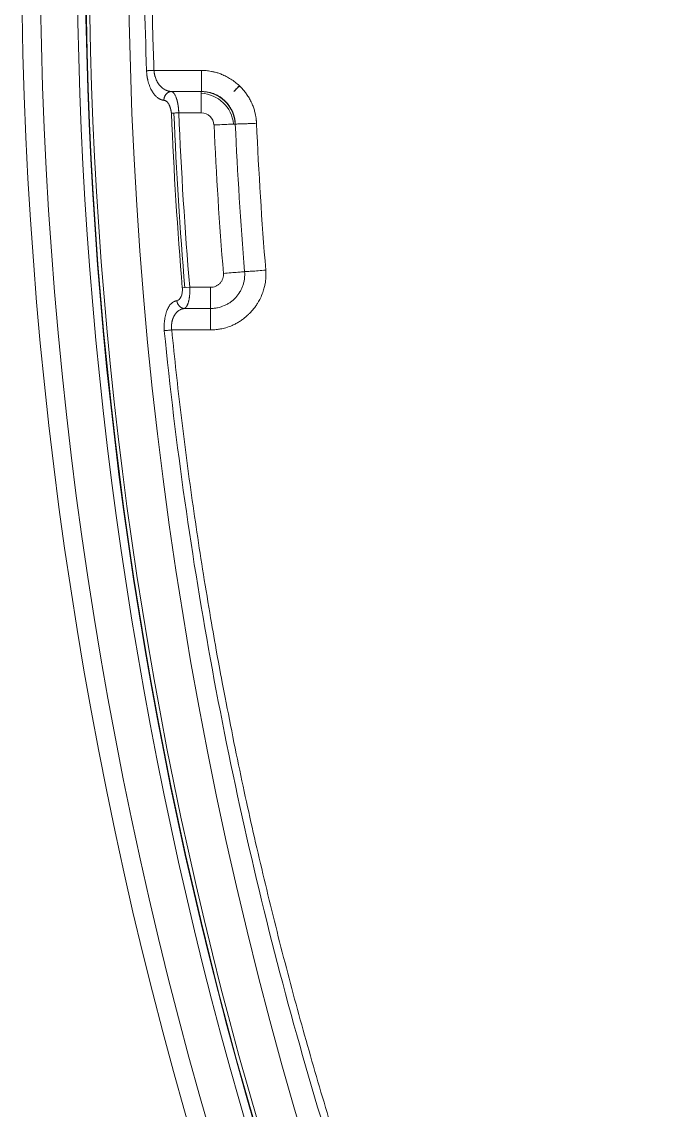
# Model space of a CAD drawing. Header units: millimetres. Extents: x 473 to 1051, y 289 to 609.
# Drawn here: x 532.87 to 548.11, y 431.74 to 457.38 of the extents above; entities that cross this region are included whole.
import ezdxf

# ---------------------------------------------------------------- set-up
doc = ezdxf.new("R2010")
doc.units = ezdxf.units.MM
doc.layers.add('core', color=7, linetype='Continuous', lineweight=20)

msp = doc.modelspace()

# ---------------------------------------------------------------- linework, layer by layer
at = {"layer": 'core', "lineweight": 13}
for p, q in [((537.106, 456.237), (535.99, 456.237)), ((536.575, 455.238), (537.103, 455.238)), ((536.832, 451.129), (537.324, 451.129))]:
    msp.add_line(p, q, dxfattribs=at)
at = {"layer": 'core', "lineweight": 18}
for p, q in [((537.103, 455.74), (536.398, 455.74)), ((536.832, 451.129), (536.658, 451.114))]:
    msp.add_line(p, q, dxfattribs=at)
for radius, start, end in [(100.547, 306.63636, 233.36541), (98.958, 101.0725, 224.85525), (98.032, 142.34476, 224.85303)]:
    msp.add_arc((633.422, 459.219), radius, start, end, dxfattribs=at)
at = {"layer": 'core', "lineweight": 13}
for radius, start, end in [(100.107, 306.80958, 233.19042), (99.239, 100.9827, 225.04545), (99.048, 101.05803, 224.91574), (99.038, 101.0601, 224.90418), (97.103, 182.35444, 184.78799), (97.045, 182.35445, 184.78799), (96.929, 182.35428, 184.78798)]:
    msp.add_arc((633.422, 459.219), radius, start, end, dxfattribs=at)
for centre, major_axis, ratio, start_param, end_param in [((537.101, 454.935), (-0.58, 0.558), 0.998197, 3.958363, 5.475607), ((537.059, 454.891), (0.562, 0.584), 0.992709, 5.577864, 6.997854), ((537.101, 454.935), (0.211, 0.219), 0.992709, 5.532685, 7.045748)]:
    msp.add_ellipse(centre, major_axis=major_axis, ratio=ratio, start_param=start_param, end_param=end_param, dxfattribs=at)
at = {"layer": 'core', "lineweight": 18}
msp.add_ellipse((633.376, 459.214), major_axis=(95.057, -1.147), ratio=0.999945, start_param=3.198082, end_param=3.234553, dxfattribs=at)
at = {"layer": 'core', "lineweight": 13}
for points, degree in [([(559.178, 523.007), (556.246, 519.563), (551.045, 512.16), (546.551, 504.307), (542.805, 496.071), (539.836, 487.524), (537.672, 478.74), (536.331, 469.792), (535.824, 460.758), (535.99, 456.237)], 2), ([(537.103, 455.739), (537.103, 455.739), (537.103, 455.74), (537.103, 455.74)], 3), ([(537.626, 451.456), (537.531, 452.62), (537.457, 453.785), (537.404, 454.952)], 3), ([(537.904, 454.974), (537.904, 454.975), (537.905, 454.975), (537.905, 454.975)], 3), ([(536.703, 450.629), (536.91, 450.629), (537.117, 450.629), (537.324, 450.629)], 3), ([(536.407, 450.125), (536.713, 450.125), (537.018, 450.125), (537.324, 450.125)], 3)]:
    msp.add_open_spline(points, degree=degree, dxfattribs=at)
at = {"layer": 'core', "lineweight": 18}
for points, knots in [([(535.816, 456.23), (535.773, 457.388), (535.753, 458.49), (535.748, 460.579), (535.761, 461.566), (535.813, 463.426), (535.85, 464.298), (535.938, 465.927), (535.99, 466.684), (536.099, 468.082), (536.156, 468.723), (536.27, 469.891), (536.327, 470.417), (536.434, 471.356), (536.484, 471.767), (536.552, 472.299), (536.573, 472.462), (536.602, 472.685), (536.617, 472.792), (536.632, 472.906), (536.64, 472.961), (536.643, 472.988), (536.645, 473.001), (536.646, 473.008), (536.646, 473.011), (536.647, 473.013), (536.647, 473.014), (536.647, 473.014), (536.647, 473.014), (536.647, 473.014), (536.647, 473.014), (536.647, 473.015), (536.647, 473.014), (536.861, 474.585), (537.107, 476.105), (537.651, 479.042), (537.948, 480.46), (538.58, 483.192), (538.915, 484.507), (539.437, 486.402), (539.615, 487.021), (539.885, 487.931), (540.021, 488.381), (540.181, 488.897), (540.262, 489.153), (540.302, 489.281), (540.322, 489.345), (540.333, 489.377), (540.338, 489.392), (540.34, 489.4), (540.341, 489.404), (540.342, 489.406), (540.342, 489.407), (540.342, 489.408), (540.343, 489.408), (540.343, 489.408), (540.815, 490.893), (541.317, 492.348), (542.373, 495.197), (542.928, 496.591), (544.084, 499.316), (544.685, 500.648), (545.929, 503.249), (546.571, 504.518), (547.89, 506.992), (548.568, 508.198), (549.951, 510.548), (550.657, 511.691), (552.094, 513.916), (552.825, 514.997), (554.304, 517.098), (555.054, 518.118), (555.81, 519.108)], [0, 0, 0, 0, 0.03125, 0.03125, 0.0625, 0.0625, 0.09375, 0.09375, 0.125, 0.125, 0.15625, 0.15625, 0.1875, 0.1875, 0.21875, 0.21875, 0.234375, 0.234375, 0.242187, 0.246094, 0.248047, 0.249023, 0.249512, 0.249756, 0.249878, 0.249939, 0.249969, 0.249985, 0.249992, 0.249996, 0.249998, 0.249998, 0.25, 0.25, 0.3125, 0.3125, 0.375, 0.375, 0.4375, 0.4375, 0.46875, 0.46875, 0.484375, 0.492187, 0.496094, 0.498047, 0.499023, 0.499512, 0.499756, 0.499878, 0.499939, 0.499969, 0.499985, 0.499992, 0.499992, 0.5, 0.5, 0.5625, 0.5625, 0.625, 0.625, 0.6875, 0.6875, 0.75, 0.75, 0.8125, 0.8125, 0.875, 0.875, 0.9375, 0.9375, 1, 1, 1, 1]), ([(535.99, 456.237), (535.99, 456.23), (535.992, 456.216), (535.994, 456.195), (535.997, 456.175), (536.001, 456.154), (536.005, 456.135), (536.01, 456.115), (536.018, 456.085), (536.032, 456.043), (536.054, 455.992), (536.082, 455.943), (536.111, 455.9), (536.143, 455.864), (536.175, 455.833), (536.211, 455.805), (536.239, 455.788), (536.256, 455.779), (536.263, 455.776), (536.269, 455.773), (536.275, 455.77), (536.282, 455.767), (536.289, 455.765), (536.296, 455.762), (536.304, 455.759), (536.311, 455.757), (536.319, 455.754), (536.327, 455.752), (536.335, 455.75), (536.344, 455.748), (536.352, 455.746), (536.361, 455.745), (536.37, 455.743), (536.379, 455.742), (536.389, 455.741), (536.395, 455.741), (536.398, 455.74)], [0, 0, 0, 0, 0.024485, 0.048681, 0.072604, 0.09627, 0.119694, 0.142894, 0.165888, 0.232386, 0.302267, 0.375826, 0.453321, 0.516431, 0.583897, 0.655804, 0.732221, 0.743392, 0.754887, 0.766707, 0.778851, 0.791319, 0.804112, 0.817229, 0.830672, 0.844439, 0.858531, 0.872949, 0.887691, 0.902759, 0.918152, 0.933871, 0.949915, 0.966284, 0.982979, 1, 1, 1, 1]), ([(538.407, 454.993), (538.406, 454.999), (538.405, 455.013), (538.404, 455.036), (538.401, 455.062), (538.398, 455.091), (538.394, 455.123), (538.388, 455.157), (538.381, 455.194), (538.373, 455.234), (538.362, 455.277), (538.348, 455.322), (538.333, 455.37), (538.314, 455.419), (538.285, 455.486), (538.244, 455.566), (538.189, 455.655), (538.13, 455.736), (538.068, 455.809), (537.994, 455.885), (537.905, 455.962), (537.801, 456.035), (537.694, 456.096), (537.593, 456.143), (537.499, 456.177), (537.418, 456.2), (537.345, 456.215), (537.28, 456.226), (537.223, 456.232), (537.176, 456.235), (537.138, 456.237), (537.116, 456.237), (537.106, 456.237)], [0, 0, 0, 0, 0.01003, 0.021578, 0.034644, 0.049228, 0.065328, 0.082946, 0.102081, 0.122733, 0.144903, 0.168592, 0.193803, 0.220535, 0.248784, 0.303506, 0.356119, 0.406624, 0.455036, 0.501378, 0.567316, 0.631287, 0.693274, 0.753279, 0.800374, 0.842845, 0.880676, 0.913858, 0.942382, 0.966246, 0.985452, 1, 1, 1, 1]), ([(536.575, 455.238), (536.575, 455.241), (536.575, 455.249), (536.574, 455.26), (536.573, 455.271), (536.572, 455.282), (536.571, 455.294), (536.571, 455.305), (536.57, 455.317), (536.568, 455.328), (536.567, 455.34), (536.566, 455.352), (536.565, 455.364), (536.563, 455.376), (536.561, 455.388), (536.56, 455.4), (536.558, 455.412), (536.556, 455.424), (536.554, 455.436), (536.552, 455.448), (536.55, 455.46), (536.547, 455.472), (536.545, 455.484), (536.542, 455.496), (536.539, 455.507), (536.537, 455.519), (536.534, 455.53), (536.531, 455.542), (536.527, 455.553), (536.524, 455.564), (536.521, 455.575), (536.517, 455.585), (536.511, 455.602), (536.502, 455.625), (536.49, 455.653), (536.475, 455.679), (536.46, 455.7), (536.446, 455.715), (536.434, 455.725), (536.423, 455.732), (536.414, 455.736), (536.406, 455.739), (536.401, 455.739), (536.398, 455.74)], [0, 0, 0, 0, 0.013867, 0.027921, 0.042163, 0.056592, 0.071208, 0.086009, 0.100995, 0.116164, 0.131514, 0.147043, 0.162748, 0.178625, 0.194675, 0.2109, 0.227302, 0.243885, 0.26065, 0.277597, 0.294727, 0.312041, 0.329536, 0.347211, 0.365063, 0.383089, 0.401284, 0.419643, 0.438166, 0.456857, 0.475718, 0.494751, 0.513958, 0.568548, 0.629047, 0.695374, 0.767515, 0.821078, 0.868652, 0.910297, 0.946054, 0.975949, 1, 1, 1, 1]), ([(537.905, 454.975), (537.905, 454.98), (537.904, 454.989), (537.903, 455.004), (537.902, 455.018), (537.901, 455.032), (537.899, 455.047), (537.897, 455.061), (537.895, 455.076), (537.892, 455.09), (537.89, 455.104), (537.887, 455.119), (537.883, 455.133), (537.88, 455.147), (537.876, 455.162), (537.872, 455.176), (537.867, 455.19), (537.862, 455.204), (537.858, 455.218), (537.852, 455.232), (537.847, 455.246), (537.841, 455.26), (537.835, 455.274), (537.829, 455.288), (537.822, 455.301), (537.803, 455.338), (537.769, 455.395), (537.714, 455.467), (537.655, 455.528), (537.605, 455.57), (537.569, 455.597), (537.546, 455.612), (537.523, 455.626), (537.5, 455.64), (537.476, 455.653), (537.452, 455.665), (537.427, 455.676), (537.401, 455.686), (537.376, 455.696), (537.35, 455.704), (537.323, 455.712), (537.297, 455.718), (537.27, 455.724), (537.243, 455.729), (537.215, 455.733), (537.188, 455.736), (537.16, 455.738), (537.133, 455.74), (537.114, 455.739), (537.105, 455.739)], [0, 0, 0, 0, 0.011705, 0.02344, 0.035203, 0.046997, 0.05882, 0.070673, 0.082555, 0.094468, 0.106411, 0.118385, 0.130389, 0.142424, 0.15449, 0.166587, 0.178715, 0.190874, 0.203065, 0.215288, 0.227542, 0.239828, 0.252146, 0.264497, 0.276879, 0.289294, 0.366123, 0.439297, 0.508852, 0.57483, 0.596856, 0.618906, 0.640983, 0.66309, 0.685229, 0.707403, 0.729614, 0.751865, 0.774159, 0.796498, 0.818885, 0.841323, 0.863813, 0.886358, 0.908961, 0.931624, 0.95435, 0.977141, 1, 1, 1, 1]), ([(536.401, 455.23), (536.401, 455.234), (536.399, 455.243), (536.397, 455.254), (536.395, 455.266), (536.393, 455.278), (536.391, 455.289), (536.389, 455.3), (536.387, 455.311), (536.384, 455.321), (536.381, 455.331), (536.379, 455.341), (536.376, 455.351), (536.373, 455.361), (536.37, 455.37), (536.367, 455.379), (536.364, 455.388), (536.36, 455.397), (536.357, 455.405), (536.353, 455.413), (536.35, 455.421), (536.346, 455.429), (536.342, 455.436), (536.338, 455.443), (536.333, 455.452), (536.326, 455.462), (536.318, 455.474), (536.31, 455.484), (536.301, 455.494), (536.292, 455.502), (536.283, 455.509), (536.274, 455.516), (536.265, 455.521), (536.255, 455.526), (536.245, 455.529), (536.235, 455.531), (536.228, 455.532), (536.224, 455.533)], [0, 0, 0, 0, 0.025566, 0.050759, 0.075592, 0.100076, 0.124227, 0.148057, 0.171582, 0.194817, 0.217778, 0.24048, 0.262941, 0.285179, 0.307212, 0.329057, 0.350734, 0.372263, 0.393663, 0.414955, 0.436159, 0.457296, 0.478386, 0.499452, 0.520513, 0.56024, 0.599566, 0.638625, 0.677548, 0.716472, 0.755532, 0.794862, 0.834594, 0.874853, 0.915764, 0.957443, 1, 1, 1, 1]), ([(537.324, 450.125), (537.329, 450.125), (537.35, 450.125), (537.395, 450.126), (537.468, 450.132), (537.569, 450.147), (537.695, 450.177), (537.816, 450.222), (537.92, 450.273), (538.002, 450.32), (538.078, 450.372), (538.148, 450.426), (538.213, 450.484), (538.276, 450.548), (538.336, 450.617), (538.391, 450.691), (538.445, 450.774), (538.502, 450.878), (538.553, 450.999), (538.588, 451.114), (538.608, 451.207), (538.619, 451.282), (538.625, 451.348), (538.627, 451.406), (538.627, 451.455), (538.626, 451.497), (538.624, 451.522), (538.624, 451.533)], [0, 0, 0, 0, 0.007894, 0.028939, 0.063133, 0.110459, 0.170885, 0.244381, 0.289652, 0.333638, 0.376346, 0.417789, 0.457987, 0.496953, 0.543274, 0.586048, 0.625277, 0.681947, 0.751447, 0.808853, 0.849702, 0.884359, 0.915171, 0.942138, 0.965264, 0.984551, 1, 1, 1, 1]), ([(536.703, 450.629), (536.704, 450.63), (536.707, 450.631), (536.711, 450.632), (536.715, 450.634), (536.719, 450.636), (536.723, 450.639), (536.726, 450.641), (536.73, 450.644), (536.734, 450.647), (536.737, 450.651), (536.741, 450.654), (536.744, 450.658), (536.748, 450.662), (536.751, 450.666), (536.754, 450.671), (536.757, 450.675), (536.762, 450.682), (536.768, 450.693), (536.775, 450.707), (536.782, 450.724), (536.79, 450.743), (536.797, 450.765), (536.804, 450.787), (536.809, 450.808), (536.814, 450.828), (536.818, 450.849), (536.821, 450.869), (536.824, 450.891), (536.827, 450.912), (536.829, 450.934), (536.831, 450.956), (536.832, 450.978), (536.833, 451), (536.833, 451.022), (536.834, 451.044), (536.834, 451.066), (536.833, 451.087), (536.833, 451.108), (536.832, 451.122), (536.832, 451.129)], [0, 0, 0, 0, 0.015729, 0.03143, 0.047104, 0.062752, 0.078373, 0.09397, 0.109541, 0.125089, 0.140614, 0.156117, 0.1716, 0.187062, 0.202505, 0.217925, 0.233324, 0.248699, 0.285435, 0.324093, 0.364709, 0.407332, 0.451996, 0.498698, 0.533312, 0.567517, 0.601321, 0.634719, 0.667687, 0.700213, 0.73229, 0.763919, 0.795099, 0.825815, 0.856058, 0.885819, 0.915094, 0.943882, 0.972184, 1, 1, 1, 1]), ([(536.529, 450.814), (536.527, 450.814), (536.521, 450.812), (536.511, 450.81), (536.501, 450.807), (536.49, 450.804), (536.478, 450.799), (536.457, 450.79), (536.433, 450.776), (536.395, 450.746), (536.352, 450.697), (536.316, 450.634), (536.296, 450.584), (536.287, 450.56), (536.28, 450.538), (536.274, 450.517), (536.265, 450.484), (536.253, 450.437), (536.242, 450.376), (536.233, 450.312), (536.229, 450.259), (536.228, 450.216), (536.228, 450.191), (536.229, 450.167), (536.23, 450.145), (536.231, 450.125), (536.232, 450.112), (536.233, 450.106)], [0, 0, 0, 0, 0.015412, 0.032723, 0.051938, 0.073063, 0.096105, 0.12107, 0.19388, 0.239179, 0.354907, 0.482405, 0.514721, 0.544053, 0.570423, 0.593849, 0.614329, 0.682056, 0.747325, 0.801096, 0.874131, 0.899094, 0.922482, 0.944276, 0.964465, 0.983041, 1, 1, 1, 1]), ([(536.407, 450.125), (536.406, 450.128), (536.406, 450.134), (536.405, 450.144), (536.404, 450.153), (536.404, 450.163), (536.403, 450.172), (536.403, 450.182), (536.403, 450.191), (536.403, 450.2), (536.403, 450.209), (536.403, 450.218), (536.403, 450.227), (536.404, 450.235), (536.404, 450.244), (536.405, 450.252), (536.406, 450.261), (536.407, 450.269), (536.408, 450.277), (536.409, 450.285), (536.41, 450.293), (536.411, 450.301), (536.413, 450.309), (536.414, 450.316), (536.416, 450.323), (536.417, 450.331), (536.419, 450.338), (536.421, 450.345), (536.423, 450.352), (536.425, 450.359), (536.427, 450.365), (536.429, 450.372), (536.431, 450.378), (536.433, 450.384), (536.435, 450.391), (536.437, 450.397), (536.44, 450.403), (536.442, 450.408), (536.444, 450.414), (536.447, 450.42), (536.449, 450.425), (536.451, 450.43), (536.454, 450.436), (536.456, 450.441), (536.459, 450.446), (536.461, 450.45), (536.464, 450.455), (536.473, 450.472), (536.489, 450.499), (536.515, 450.53), (536.541, 450.556), (536.566, 450.576), (536.591, 450.592), (536.614, 450.604), (536.636, 450.613), (536.656, 450.62), (536.673, 450.624), (536.689, 450.627), (536.698, 450.629), (536.703, 450.629)], [0, 0, 0, 0, 0.011932, 0.023766, 0.035504, 0.047147, 0.058696, 0.070151, 0.081514, 0.092786, 0.103966, 0.115057, 0.126058, 0.13697, 0.147794, 0.15853, 0.16918, 0.179743, 0.19022, 0.200611, 0.210918, 0.221141, 0.231281, 0.241339, 0.251315, 0.261211, 0.271027, 0.280763, 0.290419, 0.299996, 0.309493, 0.318911, 0.32825, 0.337508, 0.346686, 0.355784, 0.364801, 0.373737, 0.382592, 0.391364, 0.400054, 0.408661, 0.417184, 0.425624, 0.433981, 0.442254, 0.450444, 0.458551, 0.530902, 0.599042, 0.662746, 0.721883, 0.776331, 0.825971, 0.87073, 0.910552, 0.945389, 0.97521, 1, 1, 1, 1]), ([(536.232, 450.106), (536.5, 447.428), (536.878, 444.762), (537.853, 439.469), (538.45, 436.842), (539.858, 431.648), (540.67, 429.079), (542.503, 424.019), (543.524, 421.526), (545.768, 416.634), (546.992, 414.235), (549.632, 409.545), (551.049, 407.254), (554.068, 402.798), (555.67, 400.633), (559.046, 396.441), (560.821, 394.415), (562.676, 392.466)], [0, 0, 0, 0, 0.125, 0.125, 0.25, 0.25, 0.375, 0.375, 0.5, 0.5, 0.625, 0.625, 0.75, 0.75, 0.875, 0.875, 1, 1, 1, 1])]:
    msp.add_open_spline(points, degree=3, knots=knots, dxfattribs=at)
at = {"layer": 'core', "lineweight": 13}
for points, knots in [([(536.224, 455.533), (536.221, 455.533), (536.215, 455.534), (536.206, 455.536), (536.197, 455.537), (536.188, 455.54), (536.179, 455.542), (536.17, 455.545), (536.162, 455.548), (536.153, 455.551), (536.145, 455.554), (536.136, 455.558), (536.128, 455.562), (536.12, 455.566), (536.112, 455.57), (536.104, 455.575), (536.096, 455.58), (536.081, 455.59), (536.06, 455.607), (536.032, 455.633), (536.005, 455.662), (535.979, 455.695), (535.955, 455.731), (535.93, 455.773), (535.906, 455.822), (535.883, 455.878), (535.863, 455.936), (535.85, 455.985), (535.842, 456.021), (535.837, 456.043), (535.833, 456.066), (535.829, 456.089), (535.825, 456.112), (535.823, 456.135), (535.82, 456.159), (535.818, 456.182), (535.816, 456.206), (535.816, 456.222), (535.815, 456.23)], [0, 0, 0, 0, 0.016054, 0.031934, 0.047642, 0.063184, 0.078561, 0.093779, 0.108841, 0.123751, 0.138513, 0.153132, 0.167612, 0.181957, 0.196173, 0.210264, 0.224234, 0.23809, 0.291416, 0.343849, 0.395645, 0.447075, 0.498412, 0.549932, 0.612128, 0.672895, 0.732812, 0.792483, 0.813492, 0.834367, 0.855135, 0.875826, 0.896469, 0.917094, 0.93773, 0.958407, 0.979154, 1, 1, 1, 1]), ([(537.106, 455.74), (537.106, 455.741), (537.106, 455.746), (537.106, 455.76), (537.106, 455.77), (537.106, 455.796), (537.106, 455.812), (537.106, 455.849), (537.106, 455.869), (537.106, 455.915), (537.106, 455.94), (537.106, 455.993), (537.106, 456.022), (537.106, 456.081), (537.106, 456.111), (537.106, 456.174), (537.106, 456.205), (537.106, 456.237)], [0, 0, 0, 0, 0.125, 0.125, 0.25, 0.25, 0.375, 0.375, 0.5, 0.5, 0.625, 0.625, 0.75, 0.75, 0.875, 0.875, 1, 1, 1, 1]), ([(537.103, 455.739), (537.103, 455.733), (537.103, 455.716), (537.103, 455.661), (537.103, 455.623), (537.103, 455.531), (537.103, 455.478), (537.103, 455.362), (537.103, 455.3), (537.103, 455.238)], [0, 0, 0, 0, 0.25, 0.25, 0.5, 0.5, 0.75, 0.75, 1, 1, 1, 1]), ([(538.001, 455.876), (537.965, 455.838), (537.934, 455.805), (537.887, 455.756), (537.873, 455.741), (537.873, 455.74)], [0, 0, 0, 0, 0.491534, 0.491534, 1, 1, 1, 1]), ([(537.873, 455.74), (537.873, 455.74), (537.874, 455.74), (537.879, 455.745), (537.902, 455.768), (537.956, 455.823), (537.979, 455.846), (538.005, 455.873)], [0, 0, 0, 0, 0.063008, 0.063008, 0.653819, 0.653819, 1, 1, 1, 1]), ([(536.575, 455.238), (536.558, 455.237), (536.54, 455.236), (536.506, 455.235), (536.49, 455.234), (536.46, 455.233), (536.445, 455.232), (536.421, 455.231), (536.41, 455.231), (536.401, 455.23)], [0, 0, 0, 0, 0.25, 0.25, 0.5, 0.5, 0.75, 0.75, 1, 1, 1, 1]), ([(537.404, 454.952), (537.466, 454.955), (537.528, 454.958), (537.644, 454.964), (537.697, 454.966), (537.789, 454.97), (537.827, 454.972), (537.882, 454.974), (537.899, 454.975), (537.904, 454.975)], [0, 0, 0, 0, 0.25, 0.25, 0.5, 0.5, 0.75, 0.75, 1, 1, 1, 1]), ([(537.905, 454.975), (537.906, 454.975), (537.908, 454.975), (537.917, 454.975), (537.941, 454.975), (537.99, 454.976), (538.058, 454.978), (538.141, 454.981), (538.26, 454.986), (538.351, 454.99), (538.407, 454.993)], [0, 0, 0, 0, 0.036405, 0.102094, 0.233472, 0.36485, 0.496228, 0.627605, 0.758983, 1, 1, 1, 1]), ([(537.324, 450.629), (537.352, 450.629), (537.379, 450.631), (537.421, 450.635), (537.435, 450.637), (537.462, 450.641), (537.53, 450.654), (537.596, 450.674), (537.659, 450.702), (537.672, 450.708), (537.697, 450.72), (537.709, 450.727), (537.745, 450.747), (537.768, 450.762), (537.836, 450.81), (537.877, 450.846), (537.953, 450.928), (537.986, 450.972), (538.029, 451.044), (538.042, 451.068), (538.065, 451.118), (538.085, 451.169), (538.101, 451.222), (538.11, 451.263), (538.113, 451.276), (538.118, 451.304), (538.128, 451.372), (538.129, 451.441), (538.125, 451.497)], [0, 0, 0, 0, 0.0625, 0.0625, 0.09375, 0.09375, 0.125, 0.25, 0.25, 0.28125, 0.28125, 0.3125, 0.3125, 0.375, 0.375, 0.5, 0.5, 0.625, 0.625, 0.6875, 0.6875, 0.75, 0.8125, 0.8125, 0.84375, 0.84375, 0.875, 1, 1, 1, 1]), ([(537.324, 451.129), (537.334, 451.129), (537.345, 451.13), (537.366, 451.132), (537.376, 451.133), (537.407, 451.139), (537.427, 451.146), (537.455, 451.158), (537.465, 451.163), (537.483, 451.173), (537.492, 451.178), (537.517, 451.196), (537.533, 451.21), (537.562, 451.241), (537.574, 451.258), (537.596, 451.294), (537.604, 451.313), (537.614, 451.342), (537.617, 451.352), (537.622, 451.372), (537.624, 451.383), (537.628, 451.414), (537.628, 451.435), (537.626, 451.456)], [0, 0, 0, 0, 0.0625, 0.0625, 0.125, 0.125, 0.25, 0.25, 0.3125, 0.3125, 0.375, 0.375, 0.5, 0.5, 0.625, 0.625, 0.75, 0.75, 0.8125, 0.8125, 0.875, 0.875, 1, 1, 1, 1]), ([(538.125, 451.497), (538.119, 451.496), (538.101, 451.495), (538.045, 451.49), (538.008, 451.487), (537.917, 451.48), (537.863, 451.475), (537.749, 451.466), (537.688, 451.461), (537.626, 451.456)], [0, 0, 0, 0, 0.25, 0.25, 0.5, 0.5, 0.75, 0.75, 1, 1, 1, 1]), ([(538.125, 451.497), (538.132, 451.497), (538.15, 451.498), (538.206, 451.501), (538.244, 451.504), (538.335, 451.51), (538.388, 451.514), (538.502, 451.523), (538.563, 451.528), (538.624, 451.533)], [0, 0, 0, 0, 0.25, 0.25, 0.5, 0.5, 0.75, 0.75, 1, 1, 1, 1]), ([(536.832, 451.129), (536.892, 451.129), (536.953, 451.129), (537.117, 451.129), (537.22, 451.129), (537.324, 451.129)], [0, 0, 0, 0, 0.369116, 0.369116, 1, 1, 1, 1]), ([(537.324, 451.129), (537.324, 451.068), (537.324, 451.007), (537.324, 450.893), (537.324, 450.84), (537.324, 450.749), (537.324, 450.711), (537.324, 450.655), (537.324, 450.637), (537.324, 450.629)], [0, 0, 0, 0, 0.25, 0.25, 0.5, 0.5, 0.75, 0.75, 1, 1, 1, 1]), ([(536.407, 450.125), (536.39, 450.123), (536.372, 450.121), (536.339, 450.118), (536.323, 450.116), (536.292, 450.113), (536.278, 450.111), (536.253, 450.109), (536.242, 450.107), (536.232, 450.106)], [0, 0, 0, 0, 0.25, 0.25, 0.5, 0.5, 0.75, 0.75, 1, 1, 1, 1])]:
    msp.add_open_spline(points, degree=3, knots=knots, dxfattribs=at)
for points, weights in [([(535.99, 456.237), (535.918, 456.235), (535.853, 456.232), (535.816, 456.23)], [1.17402457052, 1.0220710798, 0.969628810136, 1.01669776154]), ([(536.398, 455.74), (536.296, 455.737), (536.224, 455.651), (536.224, 455.533)], [1.17302789906, 0.942573182646, 0.942324302716, 1.17228125927]), ([(536.703, 450.629), (536.611, 450.636), (536.542, 450.709), (536.529, 450.814)], [1.14109400955, 0.952963128653, 0.952968663646, 1.14111061453]), ([(537.324, 450.629), (537.324, 450.598), (537.324, 450.394), (537.324, 450.125)], [1.13572563388, 0.947465268466, 0.955052018511, 1.15848588402])]:
    msp.add_rational_spline(points, weights, degree=3, dxfattribs=at)
at = {"layer": 'core', "lineweight": 18}
for points, degree in [([(538.125, 451.497), (538.03, 452.655), (537.957, 453.814), (537.905, 454.975)], 3), ([(536.529, 450.814), (536.568, 450.822), (536.641, 450.888), (536.664, 451.039), (536.658, 451.114)], 3), ([(536.407, 450.125), (537.212, 442.061), (541.463, 426.42), (548.238, 411.695), (557.351, 398.291), (562.952, 392.432)], 2)]:
    msp.add_open_spline(points, degree=degree, dxfattribs=at)

doc.saveas('drawing.dxf')
